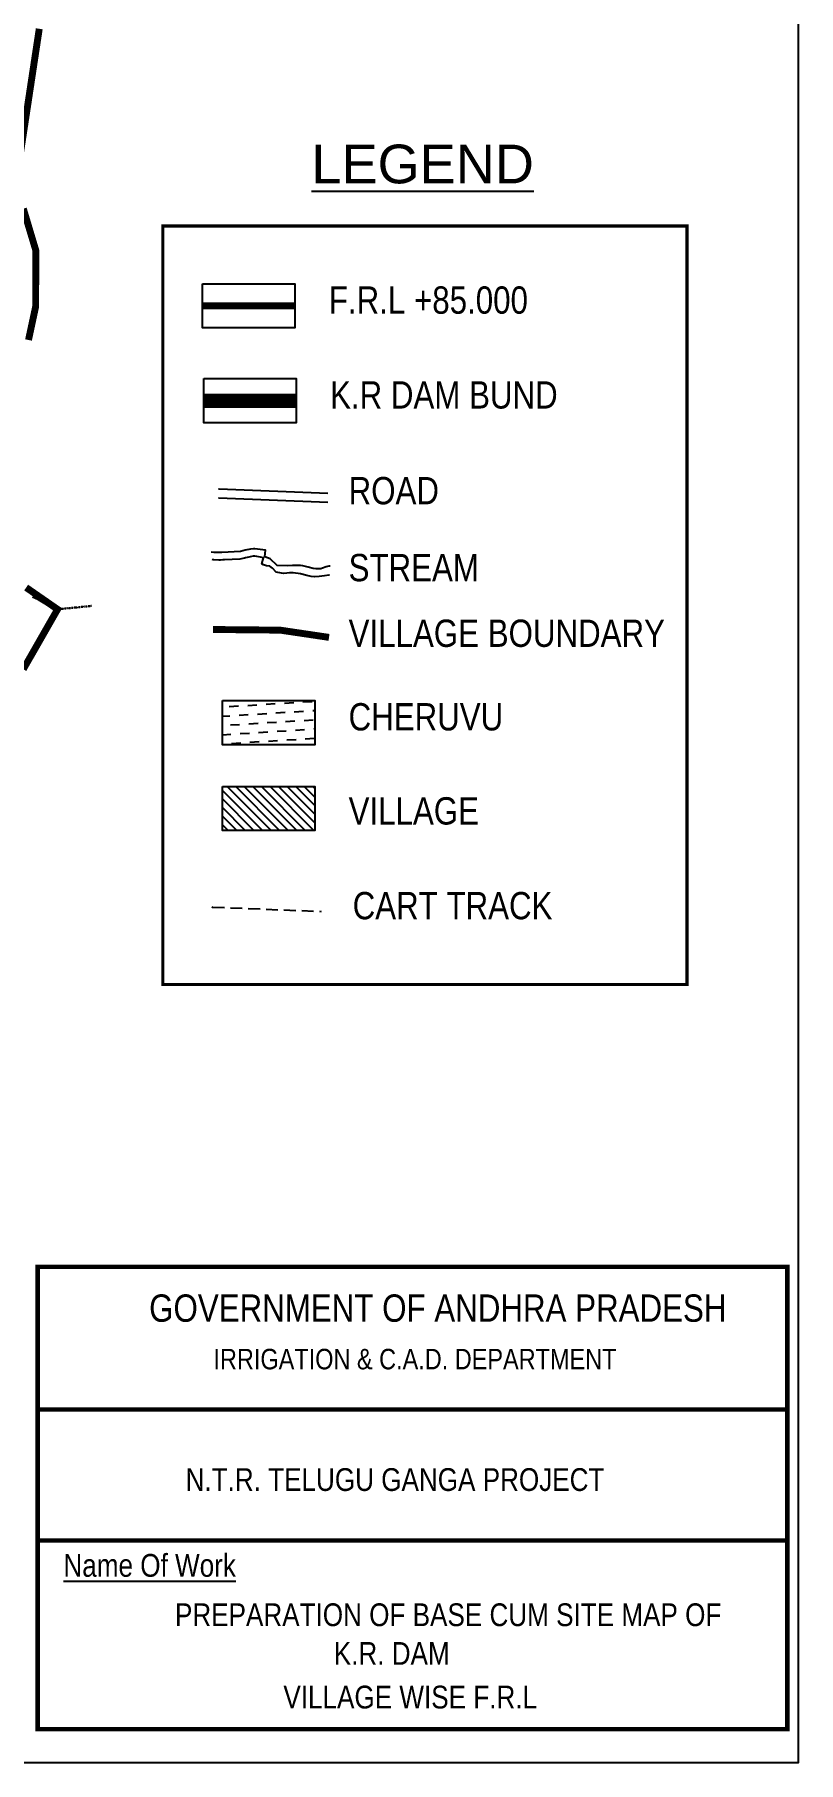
# Model space of a CAD drawing. Header units: inches. Extents: x 346063 to 354760, y 1581753 to 1587896.
# Drawn here: x 353155 to 354760, y 1581753 to 1585386 of the extents above; entities that cross this region are included whole.
import ezdxf
from ezdxf.enums import TextEntityAlignment as Align

# ---------------------------------------------------------------- set-up
doc = ezdxf.new("R2010")
doc.units = ezdxf.units.IN
doc.header["$MEASUREMENT"] = 0
for name, pattern in [('ACAD_ISO03W100', [30, 12, -18]), ('BORDER', [1.75, 0.5, -0.25, 0.5, -0.25, 0, -0.25]), ('DASHED', [0.75, 0.5, -0.25])]:
    doc.linetypes.add(name, pattern=pattern)
for name, color, linetype in [('BLOCK', 7, 'Continuous'), ('C LINE COO', 6, 'Continuous'), ('FRAME 025', 7, 'Continuous'), ('NALA', 4, 'Continuous'), ('STREAM', 4, 'Continuous'), ('TABLE', 7, 'Continuous'), ('Tank', 17, 'Continuous'), ('TITLEBLOCK', 7, 'Continuous'), ('VILLAGE_AREA', 1, 'Continuous')]:
    doc.layers.add(name, color=color, linetype=linetype)
doc.layers.add('ROAD', color=1, linetype='Continuous', lineweight=25)
doc.layers.add('VILL_BOUNDARY', color=6, linetype='BORDER', lineweight=30)
doc.styles.add('A', font='arial.ttf')
doc.styles.add('ARIALN', font='ARIALN.TTF')

msp = doc.modelspace()

# ---------------------------------------------------------------- hatches: boundary and pattern name
at = {"layer": 'Tank'}
h = msp.add_hatch(dxfattribs=at)
h.set_pattern_fill('DASH', color=4, scale=155.195912, angle=3.5405, style=0)
h.set_pattern_definition([(3.5405362, (-3651282.076, -14686873.29), (18.164452831, 20.56047188), [19.399489047, -19.399489047])])
h.paths.add_polyline_path([(353743.2, 1583892.9), (353743.2, 1583985.6), (353549.3, 1583985.6), (353549.3, 1583892.9)])
at = {"layer": 'VILLAGE_AREA'}
h = msp.add_hatch(dxfattribs=at)
h.set_pattern_fill('ANSI31', color=256, scale=102.119787, angle=89.8223, style=0)
h.set_pattern_definition([(134.8222507, (-134545.973, -708697.616), (-9.05415779, -8.998153735), [])])
h.paths.add_polyline_path([(353549.3, 1583804.9), (353549.3, 1583712.2), (353743.2, 1583712.2), (353743.2, 1583804.9)])

# ---------------------------------------------------------------- linework, layer by layer
at = {"layer": 'BLOCK', "color": 1, "const_width": 15}
msp.add_lwpolyline([(353701.6, 1584815.5), (353507.7, 1584815.5)], dxfattribs=at)
at = {"layer": 'BLOCK', "color": 5, "const_width": 30}
msp.add_lwpolyline([(353704.2, 1584616.1), (353510.3, 1584616.1)], dxfattribs=at)
at = {"layer": 'C LINE COO', "color": 0}
msp.add_lwpolyline([(346063, 1581753.1), (354759.8, 1581753.1), (354759.8, 1587895.7), (346063, 1587895.7), (346063, 1581753.1)], dxfattribs=at)
at = {"layer": 'FRAME 025', "lineweight": -3}
for points, const_width in [([(353424, 1584983.5), (354525.5, 1584983.5), (354525.5, 1583388.6), (353424, 1583388.6)], 6.7), ([(353161, 1582795.1), (354736.6, 1582795.1), (354736.6, 1581823), (353161, 1581823)], 9.57)]:
    msp.add_lwpolyline(points, close=True, dxfattribs=dict(at, const_width=const_width))
for points in [[(353507.7, 1584861.8), (353701.6, 1584861.8), (353701.6, 1584769.1), (353507.7, 1584769.1)], [(353510.3, 1584662.5), (353704.2, 1584662.5), (353704.2, 1584569.7), (353510.3, 1584569.7)], [(353549.3, 1583985.6), (353743.2, 1583985.6), (353743.2, 1583892.9), (353549.3, 1583892.9)]]:
    msp.add_lwpolyline(points, close=True, dxfattribs=at)
at = {"layer": 'FRAME 025', "lineweight": -3, "const_width": 9.57}
for points in [[(353161, 1582495.2), (354736.6, 1582495.2)], [(353161, 1582219.6), (354736.6, 1582219.6)], [(353161, 1581823), (354736.6, 1581823)]]:
    msp.add_lwpolyline(points, dxfattribs=at)
at = {"layer": 'NALA'}
for points in [[(353202.9, 1584177.5), (353190.9, 1584180.5), (353162.9, 1584197.8), (353150.4, 1584203.3)], [(353152.7, 1584103), (353158.5, 1584099.9)]]:
    msp.add_lwpolyline(points, dxfattribs=at)
at = {"layer": 'ROAD', "color": 1}
for points in [[(353541.2, 1584431.1), (353542.6, 1584430.8), (353770.9, 1584421.9)], [(353541.2, 1584411.9), (353541.7, 1584411.8), (353770.9, 1584402.7)]]:
    msp.add_lwpolyline(points, dxfattribs=at)
at = {"layer": 'ROAD', "color": 1, "linetype": 'DASHED', "ltscale": 50}
msp.add_lwpolyline([(353527.1, 1583551.7), (353528.6, 1583551.4), (353756.9, 1583542.4)], dxfattribs=at)
at = {"layer": 'STREAM'}
for points in [[(353775.7, 1584268.1), (353773, 1584268), (353767.2, 1584266.6), (353759.7, 1584263.9), (353756.2, 1584262.9), (353753.1, 1584262.7), (353751.2, 1584262.4), (353746.2, 1584262.4), (353740, 1584263.5), (353729.8, 1584265.9), (353718.6, 1584268.6), (353713.4, 1584269.4), (353704, 1584269.8), (353696.7, 1584269.3), (353686.1, 1584269.1), (353664.5, 1584269.9), (353649.7, 1584283.4), (353638.1, 1584287.9), (353640, 1584302.1), (353628.5, 1584303.6), (353617.5, 1584304.7), (353614.9, 1584304.8), (353608.2, 1584304.2), (353597.3, 1584301.6), (353587.3, 1584299.2), (353548.1, 1584297), (353539.5, 1584297.2), (353531.8, 1584296.7), (353525.5, 1584297.7)], [(353774.1, 1584249.4), (353772.8, 1584249.1), (353763.9, 1584247.9), (353752.7, 1584246.6), (353743.2, 1584245.5), (353736, 1584246.6), (353726.9, 1584248.5), (353713.5, 1584251.8), (353697.8, 1584254.2), (353690.3, 1584253.9), (353684.4, 1584253.4), (353677.7, 1584253.1), (353666, 1584254.9), (353662.1, 1584255.5), (353654.4, 1584263.9), (353648.7, 1584268.5), (353642.2, 1584269.2), (353635.4, 1584271.2), (353632.3, 1584273.5), (353635.3, 1584285.5), (353629, 1584287.1), (353621.5, 1584288.9), (353617.4, 1584289.2), (353613.9, 1584289.2), (353607.9, 1584288), (353604.9, 1584287.5), (353601.1, 1584286.6), (353597.9, 1584285.8), (353595.6, 1584285.1), (353592.3, 1584284.1), (353586.2, 1584283), (353553.7, 1584281.9), (353550.5, 1584281.3), (353545.3, 1584281.1), (353541.7, 1584280.9), (353531.6, 1584281.7), (353529.7, 1584281.9), (353528, 1584282)]]:
    msp.add_lwpolyline(points, dxfattribs=at)
at = {"layer": 'VILL_BOUNDARY', "color": 6, "linetype": 'ACAD_ISO03W100', "lineweight": -2, "ltscale": 3, "const_width": 14.5}
for points in [[(353164.4, 1585398.1), (353119.6, 1585101.7)], [(353130.9, 1585019.9), (353157.2, 1584932.1), (353156.8, 1584813.8), (353141.8, 1584743.8)], [(353136.9, 1584223.3), (353202.9, 1584177.5), (353130.8, 1584051.5)], [(353529.5, 1584135.1), (353670.9, 1584133.7), (353773.3, 1584118.5)]]:
    msp.add_lwpolyline(points, dxfattribs=at)
at = {"layer": 'VILL_BOUNDARY'}
msp.add_lwpolyline([(353202.9, 1584177.5), (353274.2, 1584184.7)], dxfattribs=at)
at = {"layer": 'VILLAGE_AREA'}
msp.add_lwpolyline([(353549.3, 1583804.9), (353743.2, 1583804.9), (353743.2, 1583712.2), (353549.3, 1583712.2)], close=True, dxfattribs=at)

# ---------------------------------------------------------------- texts
at = {"layer": 'TABLE', "extrusion": (0.000201441, 0.004807, 0.999988), "style": 'A'}
msp.add_text('%%ULEGEND', height=81.41, rotation=359.9999, dxfattribs=at).set_placement((353970.1, 1585095.2, 7690.7), align=Align.MIDDLE)
at = {"layer": 'TITLEBLOCK', "extrusion": (0.000201441, 0.004807, 0.999988), "style": 'ARIALN'}
for s, height, p in [('F.R.L +85.000', 57.393, (353772.9, 1584780.4, 7689.1)), ('K.R DAM BUND', 57.393, (353775.5, 1584581, 7688.2)), ('ROAD', 57.39, (353814.5, 1584379.7, 7687.2)), ('STREAM', 57.39, (353814.5, 1584217.9, 7686.4)), ('VILLAGE BOUNDARY', 57.393, (353814.5, 1584079.9, 7685.8)), ('CHERUVU', 57.39, (353814.5, 1583904.2, 7684.9)), ('VILLAGE', 57.39, (353814.5, 1583706.4, 7684)), ('CART TRACK', 57.39, (353823, 1583507.2, 7683)), ('GOVERNMENT OF ANDHRA PRADESH ', 57.429, (353395.3, 1582661, 7671.3)), ('IRRIGATION & C.A.D. DEPARTMENT', 43.071, (353530.5, 1582561, 7671.3)), ('N.T.R. TELUGU GANGA PROJECT', 47.857, (353471.9, 1582305.3, 7671.6)), ('%%UName Of Work', 47.857, (353215.2, 1582124.9, 7670.7)), ('PREPARATION OF BASE CUM SITE MAP OF ', 47.857, (353449.6, 1582021.1, 7670.2)), ('K.R. DAM', 47.86, (353783.3, 1581939.7, 7669.9)), ('VILLAGE WISE F.R.L', 47.857, (353677.4, 1581848, 7669.5))]:
    msp.add_text(s, height=height, rotation=359.9999, dxfattribs=at).set_placement(p)

doc.saveas('drawing.dxf')
